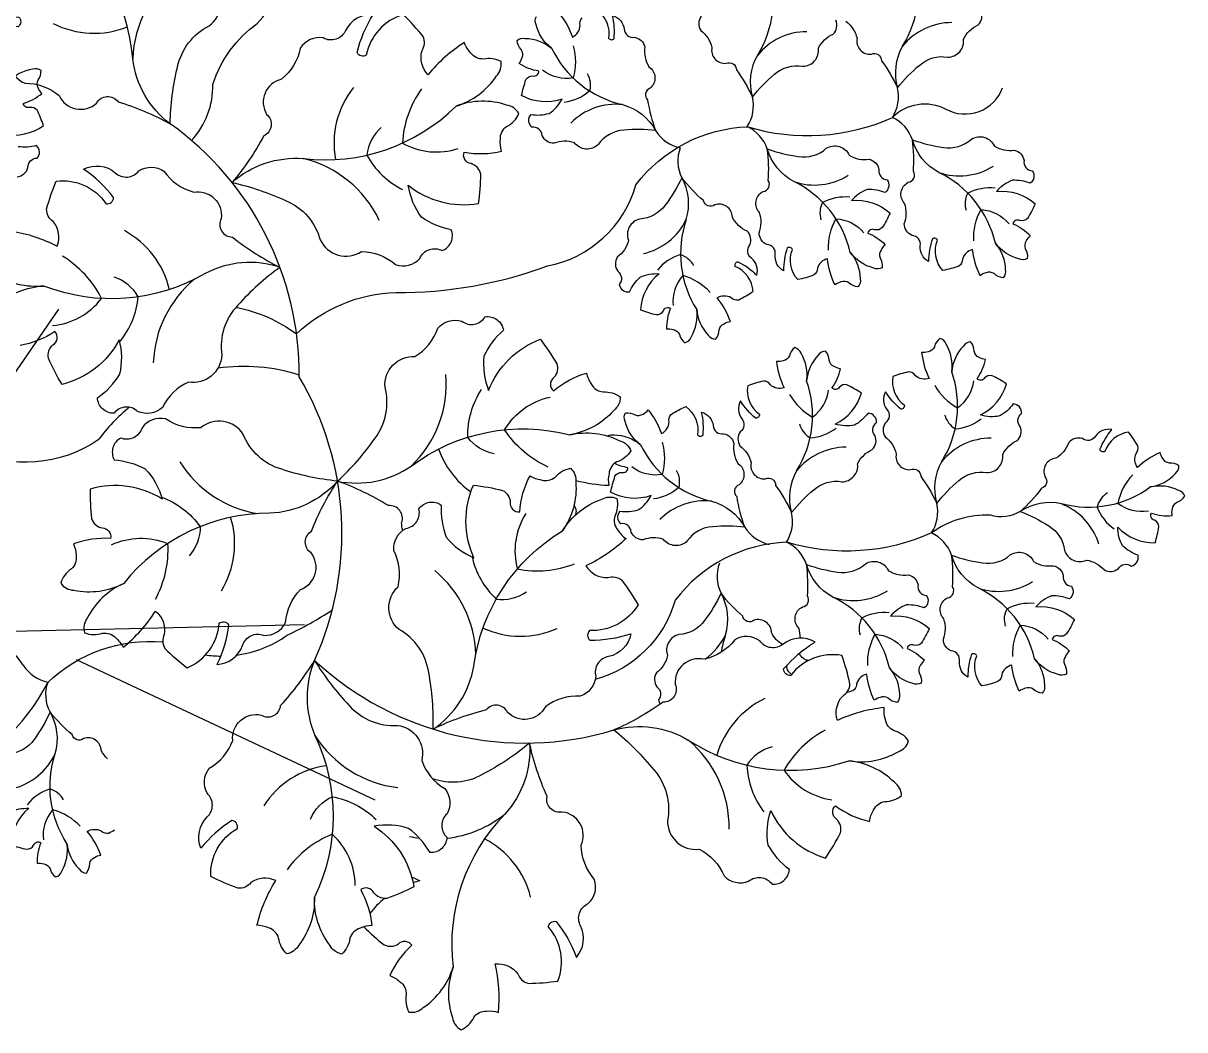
# Model space of a CAD drawing. Header units: millimetres. Extents: x 228.39 to 232.01, y 86.87 to 92.76.
# Drawn here: x 231.6167 to 232.0121, y 89.8243 to 90.167 of the extents above; entities that cross this region are included whole.
import ezdxf

# ---------------------------------------------------------------- set-up
doc = ezdxf.new("R2010")
doc.units = ezdxf.units.MM
for name, color, linetype in [('62', 62, 'Continuous'), ('63', 63, 'Continuous'), ('CauleArvore', 253, 'Continuous')]:
    doc.layers.add(name, color=color, linetype=linetype)

msp = doc.modelspace()

# ---------------------------------------------------------------- linework, layer by layer
at = {"layer": '62'}
for points in [[(231.6739808257838, 90.12712334993478, 0.1954096761169075), (231.6812772407445, 90.14620525745457, -0.1631901514612794), (231.6965037048349, 90.16700367123951, 0.2835782542006574), (231.7043825221523, 90.20716548620054, -0.2251438523393833), (231.7233528131652, 90.24558375728554, 0.1802530025354734), (231.7611311078759, 90.27728104847243, 0.2002582601934849), (231.7720309674908, 90.29752158114101, -0.4574430062941838), (231.7903643719604, 90.31144793643946)], [(231.6667301241733, 90.13280112691912, -0.2043996860364353), (231.6540025312806, 90.15494788344046, 0.2279428046577944), (231.6262351500017, 90.20253052156123, 0.2279428046577944)], [(231.8039199692386, 90.15934660546387, -0.1413864367129372), (231.8038844323038, 90.14839974409499, -0.210122964771746), (231.7935153358535, 90.15098315166996, -0.210122964771746)], [(231.7965751839712, 90.1584934021788, 0.2279428046577942), (231.8207230585928, 90.13929187983886, -0.2043996860364329), (231.8319781238976, 90.13046361632807, 0.2049975904848279), (231.8403317571093, 90.12460758301074, 0.2049975904848279)], [(231.8086800423481, 90.14985391021094, -0.1876286218963192), (231.8095183405463, 90.14396209229196, -0.1520058651265381), (231.8008969154549, 90.14007724316507)], [(231.7097509996074, 90.06124996742678, -0.1841083703680773), (231.7435823080988, 90.07534819455263, 0.09065442908466861), (231.7951455221327, 90.08435907918314, 0.2835782542006574), (231.8252846399009, 90.11204807922726, -0.2251438523393833), (231.8633267372308, 90.13176188974201, 0.1802530025354734), (231.9125400386334, 90.13491922800387, -0.3316125768266109), (231.9307375216727, 90.13780771730922, 0.4605227219911265), (231.9500292454855, 90.14499760548678, 0.4605227219911265)], [(231.7522728926091, 90.14464824861872, 0.1413864367129372), (231.7457946573564, 90.12620483520597, 0.210122964771746), (231.7647874870867, 90.12435941682389, 0.210122964771746)], [(231.6878041171876, 90.11279961656136, -0.2043996860364329), (231.7120176762265, 90.12093435711826, 0.2279428046577942), (231.7641236633892, 90.13882572418225, 0.2279428046577942)], [(231.9475880086677, 90.09208785830879, 0.2279428046577942), (231.9283584348423, 90.11621340077744, -0.2043996860364329), (231.9193685347585, 90.12733978510099, 0.2049975904848279), (231.9125400386334, 90.13491922800387, 0.2049975904848279)], [(231.738592753905, 90.13151620332405, 0.1876286218963192), (231.7336631011165, 90.12210169148639, 0.1520058651265381), (231.7458516381097, 90.1104148127197)], [(231.8982034291515, 90.08897164870807, 0.2279428046577942), (231.8789738553262, 90.11309719117673, -0.2043996860364329), (231.8699839552423, 90.12422357550027, 0.2049975904848279), (231.8631554591173, 90.13180301840316, 0.2049975904848279)], [(231.9377276256013, 90.10322074937852, -0.1876286218963192), (231.9382312670441, 90.10915055608335, -0.1520058651265381), (231.9475040927706, 90.11100412733728)], [(231.8883430460851, 90.1001045397778, -0.1876286218963192), (231.888846687528, 90.10603434648263, -0.1520058651265381), (231.8981195132544, 90.10788791773658)], [(231.9402388626825, 90.0929026464766, -0.1413864367129372), (231.9427271586014, 90.10356301326782, -0.210122964771746), (231.9522533734191, 90.09872117610195, -0.210122964771746)], [(231.8908542831664, 90.08978643687588, -0.1413864367129372), (231.8933425790853, 90.1004468036671, -0.210122964771746), (231.902868793903, 90.09560496650123, -0.210122964771746)], [(231.6267044752823, 90.06406104480588, 0.2101229647717458), (231.6434057091355, 90.07329153438944, 0.1413864367129372), (231.6301407720173, 90.08765010233873)], [(231.8450120247197, 90.08439187489164, 0.1876286218963192), (231.8404556124594, 90.08822010811, 0.1520058651265381), (231.832598037636, 90.08295897313349)], [(231.7041103511361, 90.08392061348422, 0.2043996860364367), (231.6786567645869, 90.08177926413381, -0.2279428046577933), (231.6237291740995, 90.07752547560226)], [(231.6495880309443, 90.05857763134863, 0.1487400713347152), (231.6559063260533, 90.07386248882773, 0.1876286218963192), (231.6476456079641, 90.0805479242217, 0.1876286218963192)], [(231.8505495283368, 90.0753306601352, 0.1413864367129372), (231.8412410639868, 90.08109152188914, 0.210122964771746), (231.8379480065738, 90.07092550355509, 0.210122964771746)], [(231.689142690598, 90.07029198503623, -0.1106796973527163), (231.7097509996074, 90.06124996742678, -0.1841083703680773)], [(231.7106687113699, 90.04721138569963, 0.1141174530393284), (231.682993981011, 90.04951470015992, -0.2620553651360283)], [(231.926968081839, 90.04374955376937, 0.1413864367129372), (231.9347484466632, 90.0360488421201, 0.210122964771746), (231.9402363589595, 90.04521808279323, 0.210122964771746)], [(231.7770271245371, 90.02038145358685, -0.1876286218963192), (231.7680393578966, 90.02605195273344, -0.1520058651265381), (231.7727192115503, 90.04227670355195)], [(231.795449481504, 90.01588550292313, -0.1413864367129372), (231.7805921393807, 90.02858929823539, -0.210122964771746), (231.7960955862518, 90.03971477733914, -0.210122964771746)], [(231.8775835023228, 90.04063334416865, 0.1413864367129372), (231.885363867147, 90.03293263251938, 0.210122964771746), (231.8908517794434, 90.04210187319251, 0.210122964771746)], [(231.6528483111864, 90.03624267757796, 0.0624996626209866), (231.6422671683409, 90.02512596589415, -0.2620553651360283), (231.5987054243969, 90.02158613928574, 0.1928727074293483), (231.5610813542955, 90.0301237807016)], [(231.9303336820449, 90.03367769721626, 0.1876286218963192), (231.9339160901159, 90.02892558035398, 0.1520058651265381), (231.9427529857341, 90.03229163133096)], [(231.723702972534, 90.01109000306502, 0.2043996860364329), (231.7487297736541, 90.01620172204673, -0.2279428046577942), (231.8027794393904, 90.02686795603154, -0.2279428046577942)], [(231.8809491025288, 90.03056148761554, 0.1876286218963192), (231.8845315105998, 90.02580937075327, 0.1520058651265381), (231.8933684062179, 90.02917542173024)], [(231.8342216599501, 90.02431445178527, -0.1413864367129372), (231.8341861230153, 90.0133675904164, -0.210122964771746), (231.823817026565, 90.01595099799135, -0.210122964771746)], [(231.8268768746827, 90.02346124850021, 0.2279428046577942), (231.8510247493043, 90.00425972616027, -0.2043996860364329), (231.8622798146092, 89.99543146264946, 0.2049975904848279), (231.8706334478208, 89.98957542933215, 0.2049975904848279)], [(231.8389817330596, 90.01482175653234, -0.1876286218963192), (231.8398200312578, 90.00892993861335, -0.1520058651265381), (231.8311986061664, 90.00504508948646)], [(231.723702972534, 90.01109000306502, -0.2043996860364367), (231.7006105348361, 90.00017168055535, 0.2279428046577933), (231.6509623894032, 89.97629289145924)], [(231.9943444652358, 90.01327820410377, 0.1413864367129372), (231.9892855333215, 90.00357035961643, 0.210122964771746), (231.9996666628839, 90.00103573836212, 0.210122964771746)], [(232.0004500984657, 90.00910746444136, -0.2279428046577928), (231.9701429582883, 90.0033372336676, 0.2043996860364349), (231.9560735589473, 90.00075523176689, -0.2049975904848281), (231.945954929017, 89.99945536931946, 0.1730102318134612), (231.9258807935782, 89.9934361780013, 0.1730102318134612)], [(231.9857161529526, 90.00708774480601, 0.1876286218963192), (231.9822342522621, 90.00226150094137, 0.1520058651265381), (231.9880603584043, 89.99481317827347)], [(231.663824463445, 90.00565729730238, -0.1487400713347152), (231.6769587325854, 89.99560549669818, -0.1876286218963192), (231.6731672142711, 89.98567781325092, -0.1876286218963192)], [(231.7878025931519, 90.00005183803054, 0.2101229647717458), (231.7849095469483, 89.98119014579906, 0.1413864367129372), (231.8043807135888, 89.9829223986551)], [(231.6467806943065, 89.98943278262763, -0.2101229647717458), (231.6658588838397, 89.98982754116722, -0.1413864367129372), (231.661588361555, 89.97075164879703)], [(231.756245664315, 89.92663363642382, 0.2043996860364367), (231.7700977901112, 89.94809497506294, -0.2279428046577933), (231.8002806863623, 89.99418323482092)], [(231.9258807935782, 89.9934361780013, -0.1802530025354734), (231.8766674921756, 89.99027883973943, 0.2251438523393833), (231.8386253948456, 89.97056502922469, -0.2626849896690132), (231.8114378463457, 89.94356491483158, -0.09065442908466861)], [(231.9609287636124, 89.95060480830621, 0.2279428046577942), (231.9416991897871, 89.97473035077488, -0.2043996860364329), (231.9327092897032, 89.98585673509841, 0.2049975904848279), (231.9258807935782, 89.9934361780013, 0.2049975904848279)], [(231.9115441840963, 89.94748859870549, 0.2279428046577942), (231.8923146102709, 89.97161414117416, -0.2043996860364329), (231.8833247101871, 89.98274052549769, 0.2049975904848279), (231.876496214062, 89.99031996840058, 0.2049975904848279)], [(231.7694832456456, 89.98528273345983, 0.1487400713347152), (231.7777259743318, 89.97094379538736, 0.1876286218963192), (231.788065112358, 89.97340077211317, 0.1876286218963192)], [(231.951068380546, 89.96173769937594, -0.1876286218963192), (231.9515720219889, 89.96766750608077, -0.1520058651265381), (231.9608448477153, 89.96952107733472)], [(231.6894231257304, 89.9518865394525, 0.1197327725187678), (231.7065587367395, 89.95860646374368, 0.03023788206227329), (231.7219153922369, 89.9671782948329, -0.1841083703680773)], [(231.9016838010299, 89.95862148977523, -0.1876286218963192), (231.9021874424728, 89.96455129648007, -0.1520058651265381), (231.9114602681992, 89.966404867734)], [(231.9535796176273, 89.95141959647404, -0.1413864367129372), (231.9560679135462, 89.96207996326524, -0.210122964771746), (231.9655941283639, 89.95723812609937, -0.210122964771746)], [(231.5886208573695, 89.90932707897797, 0.1802530025354734), (231.6250911945812, 89.9425209387039, -0.2173875366482725), (231.6642330996251, 89.95632935104818, 0.2835782542006574)], [(231.9041950381111, 89.94830338687332, -0.1413864367129372), (231.90668333403, 89.95896375366453, -0.210122964771746), (231.9162095488477, 89.95412191649865, -0.210122964771746)], [(231.6787519499206, 89.95190683796136, 0.03334307076131927), (231.6839317280225, 89.95153042260415, 0.03023788206227329)], [(231.7158924961875, 89.95005245379662, 0.2043996860364353), (231.7159943053848, 89.92450915565124, -0.2279428046577944), (231.7158480389494, 89.86941729128132, -0.2279428046577944)], [(231.6316235540198, 89.88770564296229, -0.2279428046577942), (231.6276387836222, 89.9182987780385, 0.2043996860364329), (231.6258854749388, 89.93249527902617, -0.2049975904848279), (231.6251806469542, 89.94267268201321, -0.2049975904848279)], [(231.8177803535561, 89.92637290386868, -0.2043996860364353), (231.8430897445953, 89.9229225168644, 0.2279428046577944), (231.8977250906399, 89.91584340136815, 0.2279428046577944)], [(231.7890713470559, 89.92190450998122, -0.2043996860364329), (231.7807220365315, 89.8977640986545, 0.2279428046577942), (231.7630604446359, 89.84557978026922, 0.2279428046577942)], [(231.8716011148255, 89.92061774131386, 0.1876286218963192), (231.863006807027, 89.91436695070615, 0.152005865126538), (231.8687462975157, 89.89848608743387)], [(231.6304704943953, 89.90253260729385, 0.1876286218963192), (231.6258565278314, 89.90629127392006, 0.1520058651265381), (231.618079674784, 89.90091153600598)], [(231.7145405240187, 89.89594174865515, -0.1876286218963192), (231.721864300881, 89.90364219034552, -0.152005865126538), (231.7368554273799, 89.89586982290456)], [(231.6361448297432, 89.8935564456681, 0.1413864367129372), (231.6267500378018, 89.89917542431914, 0.210122964771746), (231.6236115895545, 89.88896061651415, 0.210122964771746)]]:
    msp.add_lwpolyline(points, format="xyb", dxfattribs=at)
for centre, radius, start, end in [((231.8858168760743, 90.17808043445456), 0.03559504258891227, 327.917719804394, 19.28079057527238), ((231.8364322965581, 90.17496422485384), 0.03559504258891227, 327.917719804394, 19.28079057527238), ((231.6926426196968, 90.15347390358822), 0.03866819170092113, 126.6829230409548, 177.8154321056262), ((231.6408216629196, 90.19416566942033), 0.03055347511947142, 242.949985042445, 291.8166944333465), ((231.9328397951935, 90.14559084906962), 0.02165418735251583, 90.01600102915677, 141.1485100938255), ((231.8834552156773, 90.1424746394689), 0.02165418735251583, 90.01600102915677, 141.1485100938255), ((231.9317788884304, 90.15009291660294), 0.01822652723244424, 150.1145442863874, 196.3230004717689), ((231.8823943089143, 90.14697670700224), 0.01822652723244424, 150.1145442863874, 196.3230004717689), ((231.7530593690545, 90.1261640299308), 0.03055347511947142, 141.6344804195968, 190.5011898104985), ((231.8522864978331, 90.13886952739993), 0.01296417636406003, 326.9698917134426, 13.30986666352196), ((231.9016710773492, 90.14198573700065), 0.01296417636406003, 326.9698917134426, 13.30986666352196), ((231.8184446530362, 90.11775789047282), 0.02165418735251583, 83.96028596669156, 135.092795031362), ((231.6057030146391, 90.04739899235355), 0.1049658643867444, 359.5821735404677, 54.45095799120666), ((231.8525080803054, 90.12015707492495), 0.01296417636406003, 159.9223847756048, 206.2623597256839), ((231.7029907185565, 90.08333458205718), 0.03866819170092113, 25.36741841810714, 76.49992748277828), ((231.9354055638239, 90.13668879584114), 0.02165418735251583, 251.0077929045287, 302.140301969199), ((231.8249834930577, 90.10550771500549), 0.01822652723244424, 343.0670373485498, 29.2754935339308), ((231.8860209843078, 90.13357258624042), 0.02165418735251583, 251.0077929045287, 302.140301969199), ((231.8229404724785, 90.10965743814656), 0.02165418735251583, 282.9684940913174, 334.101003155987), ((231.8760492677294, 90.08853437141899), 0.03559504258891227, 160.8702128665557, 212.2332836374346), ((231.6367061702772, 90.06947607205822), 0.03055347511947142, 12.87783339992797, 61.74454279083043), ((231.6996594157701, 90.05003075771889), 0.03866819170092113, 129.6239489019829, 178.011604792319), ((231.6202541006008, 89.99330901371619), 0.1049658643867444, 335.6631018363221, 30.53188628706008), ((231.722056526785, 90.04419756014593), 0.03866819170092113, 313.614132344748, 4.746641409419472), ((231.8991576310191, 90.03659738445198), 0.03559504258891227, 327.917719804394, 19.28079057527238), ((231.8497730515029, 90.03348117485126), 0.03559504258891227, 327.917719804394, 19.28079057527238), ((231.9461805501383, 90.00410779906704), 0.02165418735251583, 90.01600102915677, 141.1485100938255), ((231.7868558478532, 90.03226946906008), 0.03055347511947142, 199.6128700170281, 234.4005470104001), ((231.8967959706221, 90.00099158946632), 0.02165418735251583, 90.01600102915677, 141.1485100938255), ((231.7028494665101, 90.03817255161458), 0.03866819170092113, 212.1024550352077, 260.4901109255426), ((231.9451196433752, 90.00860986660038), 0.01822652723244424, 150.1145442863874, 196.3230004717689), ((231.895735063859, 90.00549365699966), 0.01822652723244424, 150.1145442863874, 196.3230004717689), ((231.8487463437478, 89.98272573679421), 0.02165418735251583, 83.96028596669156, 135.092795031362), ((231.915011832294, 90.00050268699808), 0.01296417636406003, 326.9698917134426, 13.30986666352196), ((231.9621465373118, 89.98321358883214), 0.02165418735251583, 17.19637734170586, 68.32888640637657), ((231.8656272527778, 89.99738647739736), 0.01296417636406003, 326.9698917134426, 13.30986666352196), ((231.6581492876479, 89.9897667112899), 0.03055347511947142, 328.3695170366965, 17.23622642759876), ((231.7321314546597, 89.95085837671401), 0.03866819170092113, 1.975074499317318, 50.36273038965277), ((231.8658488352502, 89.97867402492237), 0.01296417636406003, 159.9223847756048, 206.2623597256839), ((231.9487463187687, 89.99520574583856), 0.02165418735251583, 251.0077929045287, 302.140301969199), ((231.8383242480025, 89.96402466500291), 0.01822652723244424, 343.0670373485498, 29.2754935339308), ((231.8993617392526, 89.99208953623786), 0.02165418735251583, 251.0077929045287, 302.140301969199), ((231.7859808001271, 89.98882519591956), 0.03055347511947142, 245.2289589972623, 294.095668388164), ((231.6008999200859, 89.93938323373702), 0.01822652723244424, 29.65507171034712, 75.86352789572805), ((231.8362812274233, 89.96817438814398), 0.02165418735251583, 305.4219098812204, 334.101003155987), ((231.8893900226741, 89.94705132141641), 0.03559504258891227, 160.8702128665557, 170.6487373789969), ((231.6276525114298, 89.95539902299609), 0.01296417636406003, 212.6682055185941, 259.0081804686739), ((231.7874382269577, 90.02685766908185), 0.1049658643867444, 227.0304562442677, 286.8020835885392), ((231.8821923157485, 89.90940367974258), 0.03055347511947142, 115.3011106397776, 164.1678200306802), ((231.7486795468613, 89.94517081190247), 0.03866819170092113, 212.2986277218999, 263.4311367865714), ((231.9063568113024, 89.89525265273494), 0.03525592437372765, 118.2178321216569, 150.4078539412012), ((231.8183205242529, 89.89322883448834), 0.03866819170092113, 359.0340486382894, 50.16655770295989), ((231.6080181747264, 89.92746041197876), 0.02165418735251583, 283.8377702129154, 334.9702792775901), ((231.7242689469467, 89.8839715146871), 0.03055347511947142, 98.29736539418016, 147.1640747850824), ((231.8952635628276, 89.92605050157579), 0.02370610377805731, 214.3839131457492, 261.8500201023937), ((231.7564655577086, 89.9278780868416), 0.03866819170092113, 276.5737147846837, 308.8510530801119), ((231.7351291285872, 89.85816006634563), 0.03525592437372765, 112.0573314836596, 144.2473533032041), ((231.7060518500002, 89.87319600745097), 0.02370610377805731, 0.6151653224673972, 48.08127227911143), ((231.7564655577086, 89.9278780868416), 0.03866819170092113, 257.7185440154414, 262.7330235547149), ((231.7597936099353, 89.86207417026952), 0.03055347511947142, 13.98560601692947, 62.85231540783141)]:
    msp.add_arc(centre, radius, start, end, dxfattribs=at)
at = {"layer": '63'}
for points in [[(231.6083967305556, 90.21449014786734, 0.1744881383592826), (231.6087278534284, 90.20845121134988, -0.2548810045278165), (231.6074860895891, 90.20376914710535, -0.1018354407082663), (231.6045172691001, 90.20099921331739, 0.08115707204633889), (231.6176868910934, 90.19102003166901, -0.268390101702822), (231.6100221875588, 90.18739229187054, 0.2633611240476109), (231.6052492221212, 90.18681211951242, 0.034334189139633), (231.5992728343866, 90.17871932535331, 0.2816703646800977), (231.6152804355438, 90.16911801598825, -0.4476480907887908), (231.6150005178174, 90.16584825953521, -0.0804733628518486), (231.6012129529138, 90.16870411237078, 0.2990547326261485), (231.6083603472002, 90.16055969210174, -0.4445358973400563), (231.6123848259066, 90.15360427149815, 0.3028472262875256), (231.617319169838, 90.14660290589399, -0.1775881189196615), (231.6289620269923, 90.14236511021939, 0.5077713489282397), (231.6416994590105, 90.13981275175124, -0.5541101838924329), (231.6490421740875, 90.14026219677083, -0.0536056027989116), (231.6667301241733, 90.13280112691912, -0.05303807838268965), (231.6692285423236, 90.15204217799057, -0.229967678014949), (231.6800295428017, 90.16609675393629, 0.4530091558014059), (231.6811589485729, 90.18061390531784, -0.1775881189196614), (231.6831968751681, 90.19283527553914, 0.3028472262875249), (231.679528612535, 90.20057547706176, -0.2706667237805238), (231.6754635178864, 90.20422011070883, 0.420062868277418)], [(231.8119321929963, 90.17152957147199, -0.2816703646801006), (231.8159713078213, 90.16188837294358, 0.447648090788793), (231.8178059636165, 90.16178158406771, 0.08047336285184804), (231.8173276152858, 90.16965198900861, -0.299054732626132), (231.8212690281997, 90.1650381856897, 0.4445358973400594), (231.8248016167014, 90.16225047687969, -0.3028472262875131), (231.8282867831347, 90.15895480312822, 0.1775881189196616), (231.8297028668678, 90.15216237927487, -0.5077713489282268), (231.8300971293376, 90.14489831286636, 0.5541101838924969), (231.8292598249855, 90.14086468439919, 0.05360560279891149), (231.8319781238976, 90.13046361632807, 0.05303807838268959), (231.8211138075313, 90.13062023582548, 0.2299676780149515), (231.812458951466, 90.1257597520703, -0.453009155801419), (231.804322480602, 90.1262967161788, 0.1775881189196565), (231.7973856463354, 90.12614623262402, -0.3028472262875298), (231.7933895648017, 90.12879937847755, 0.4445358973400413), (231.7898777079857, 90.13161315949893, -0.4200628682774436), (231.7895785958625, 90.13592285014677, 0.1027662192553072), (231.7957415034102, 90.13630049987275, 0.1249756271620583), (231.800137692284, 90.14119996347047, -0.2129696122085104), (231.7863633578642, 90.14238366613283, -0.03433418913963267), (231.7878406537964, 90.14782032118919, -0.263361124047625), (231.7902141733562, 90.14909159876551, 0.4961733732722903), (231.7922082116608, 90.15071083755973, -0.105188829234163), (231.7855502912494, 90.15328747572059, 0.1018354407082667), (231.786537827911, 90.15533562494672, 0.2548810045278109), (231.7862359504213, 90.15803137850537, -0.1744881383592944), (231.7848377920346, 90.1611162023748, -0.2361518438993939), (231.7875975848819, 90.16187041389165, -0.172045804718615), (231.7965751839712, 90.1584934021788, -0.1720458047186181), (231.7912625444993, 90.1664794747654, -0.2361518438993874), (231.7913756552408, 90.16933823280561, -0.174488138359288)], [(231.7991636538553, 90.17040766898276, -0.08115707204633878), (231.8036395431855, 90.1623091240157, 0.2683901017028241), (231.8062641817064, 90.16626660765154, -0.2633611240475965), (231.806968085298, 90.16886550386158, -0.03433418913963283)], [(231.84744801456, 90.16937227319211, 0.3028472262875131), (231.8473231277976, 90.16457724932977, -0.1775881189196616), (231.8511357889699, 90.15878018716627, 0.5077713489282268), (231.8560037479132, 90.1533741646535, -0.5541101838924969), (231.8594523029988, 90.15112056641709, -0.05360560279891149), (231.8649024465991, 90.1418541053487, -0.05303807838268959), (231.8724591203318, 90.14966144688543, -0.2299676780149515), (231.8820107968797, 90.15236261533101, 0.453009155801419), (231.8873728042308, 90.1585058527301, -0.1775881189196565), (231.8923751737327, 90.16331403474717, 0.3028472262875298), (231.8933158431055, 90.16801754319033, -0.4445358973400413)], [(231.8967077073137, 90.16769345893049, -0.1775881189196616), (231.9005203684861, 90.16189639676698, 0.5077713489282268), (231.9053883274294, 90.15649037425422, -0.5541101838924969), (231.9088368825149, 90.15423677601781, -0.05360560279891149), (231.9142870261152, 90.14497031494942, -0.05303807838268959), (231.921843699848, 90.15277765648615, -0.2299676780149515), (231.9313953763958, 90.15547882493173, 0.453009155801419), (231.9367573837469, 90.16162206233082, -0.1775881189196565), (231.9417597532488, 90.1664302443479, 0.3028472262875298), (231.9427004226217, 90.17113375279105, -0.4445358973400413)], [(231.6100983537685, 90.1293021992617, 0.2129696122085104), (231.6236174924236, 90.13219466027705, 0.03433418913963267), (231.621473646297, 90.13740460703859, 0.263361124047625), (231.6189601007962, 90.13836992086962, -0.4961733732722903), (231.6167796739206, 90.13972780955181, 0.105188829234163), (231.6230642343632, 90.1431147356598, -0.1018354407082667), (231.6218289539549, 90.14502372131282, -0.2548810045278109), (231.6217922468053, 90.14773607635098, 0.1744881383592944), (231.6227947333762, 90.15097119703725, 0.2361518438993939), (231.6199624218261, 90.15137530451736, 0.172045804718615), (231.6114761226653, 90.14690493316031, 0.1720458047186181)], [(231.6147064839556, 90.1147092658527, 0.3028472262875298), (231.6183404484222, 90.11784010484556, -0.4445358973400413), (231.6214739341088, 90.12106992982288, 0.4200628682774436), (231.6212331851657, 90.12538327440554, -0.1027662192553072), (231.6150712991763, 90.1249893076411, -0.1249756271620583)], [(231.612626373771, 90.09625350488079, -0.08115707204633917), (231.6283274030408, 90.09110562282258, 0.2683901017028146), (231.6269473680095, 90.09947244298505, -0.263361124047613), (231.6247076080982, 90.10372700225403, -0.034334189139631), (231.6279597246939, 90.11324720526152, -0.2816703646801013), (231.6449654485524, 90.10555085597225, 0.4476480907887236), (231.6474945076517, 90.10764215252419, 0.08047336285184782), (231.6372985342663, 90.11735271214319, -0.2990547326261498), (231.6480631676183, 90.1161119481041, 0.4445358973400735), (231.6560726406675, 90.11676206048347, -0.302847226287535), (231.664637785819, 90.11669023506391, 0.1775881189196651), (231.6747492206103, 90.10952965398727, -0.5077713489282355), (231.6840979247215, 90.1005097626569, 0.5541101838924959), (231.6879078725069, 90.0942167694582, 0.05360560279891149), (231.7041103511361, 90.08392061348422, 0.05303807838268965), (231.6897124916934, 90.07091439254745, 0.2299676780149539), (231.6843047820045, 90.05403394846962, -0.4530091558014004), (231.6730116621494, 90.04484217575866, 0.1775881189196833), (231.6641232608703, 90.03621017960518, -0.3028472262875391), (231.6556713007442, 90.0348204888537, 0.4445358973400543), (231.6476572349234, 90.03422968122774, -0.4200628682774251), (231.6420254880663, 90.03950179946659, 0.1027662192553072), (231.6496255805706, 90.04748976710243, 0.1249756271620594), (231.6494167754399, 90.05924263628789, -0.2129696122085123), (231.629964511468, 90.04404095673401, -0.03433418913963757), (231.6252854054698, 90.05294693757351, -0.2633611240476315), (231.626843411764, 90.05749560940389, 0.4961733732723008), (231.6274820437557, 90.06203786460588, -0.1051888292341653), (231.615642195366, 90.05731132138409, 0.1018354407082685)], [(231.6078825951901, 90.07102485668591, -0.1720458047186142), (231.6237291740995, 90.07752547560226, -0.1720458047186181), (231.607070682316, 90.08150878590006, -0.2361518438993757)], [(231.7459186275796, 89.99431406868425, -0.08379440785387525), (231.7455228385358, 89.99696235184707, 0.5541101838924969), (231.7410011528164, 90.00276509462805, 0.05360560279891149), (231.723702972534, 90.01109000306502, 0.05303807838268959), (231.7364761299212, 90.02569502240588, 0.2299676780149515), (231.739866816197, 90.04309318216269, -0.453009155801419), (231.7500040104591, 90.05354595854621, 0.1775881189196565), (231.757818730321, 90.06316080063405, -0.3028472262875298), (231.7660493842653, 90.06553213064174, 0.4445358973400413), (231.7739388572107, 90.06705873513381, -0.4200628682774436), (231.7801500437657, 90.06248347940686, 0.1027662192553072), (231.7735392118089, 90.05365931180503, 0.1249756271620583), (231.7751249295027, 90.04201203602618, -0.2129696122085104), (231.7926601324849, 90.05939013405963, -0.03433418913963267), (231.7983514245378, 90.05109436872871, -0.263361124047625), (231.7973376291916, 90.04639436681069, 0.4961733732722903), (231.7972361111259, 90.04180855966001, -0.105188829234163), (231.808439934392, 90.04789103982367, 0.1018354407082667), (231.8100857483672, 90.04417920407228, 0.2548810045278109), (231.8141036007832, 90.04147354981026, -0.1744881383592944), (231.8199183556144, 90.03981011274452, -0.2361518438993939), (231.8177542830802, 90.03518217072062, -0.172045804718615), (231.8027794393904, 90.02686795603154, -0.1720458047186181), (231.8197901277456, 90.02486580940567, -0.2361518438993874), (231.8235500665529, 90.02140691977526, -0.174488138359288), (231.8188031511032, 90.01765922844166, 0.2548810045278096), (231.8161143547185, 90.01363007505364, 0.1018354407082642), (231.8160020072477, 90.00957128134962, -0.05521114289692754), (231.8048441835874, 90.0112305514787, 0.2683901017028241)], [(231.8156722586242, 90.02647045493339, -0.1823380578218932), (231.8178992755934, 90.02683826021304, -0.172045804718615), (231.8268768746827, 90.02346124850021, -0.1720458047186181), (231.8215642352108, 90.03144732108679, -0.2361518438993874), (231.8216773459523, 90.034306079127, -0.174488138359288), (231.8249978456047, 90.03363879565065, 0.2548810045278096), (231.8276923106856, 90.0339519652466, 0.1018354407082642), (231.8294653445668, 90.03537551530417, -0.08115707204633878), (231.833941233897, 90.02727697033711, 0.2683901017028241), (231.8365658724179, 90.03123445397294, -0.2633611240475965), (231.8372697760095, 90.03383335018299, -0.03433418913963283), (231.8422338837078, 90.03649741779338, -0.2816703646801006), (231.8462729985328, 90.02685621926499, 0.447648090788793), (231.8481076543281, 90.02674943038912, 0.08047336285184804)], [(231.8481076543281, 90.02674943038912, 0.08047336285184804), (231.8476293059973, 90.03461983533002, -0.299054732626132), (231.8515707189111, 90.03000603201109, 0.4445358973400594), (231.8551033074129, 90.0272183232011, -0.3028472262875131), (231.8585884738462, 90.02392264944962, 0.1775881189196616), (231.8600045575793, 90.01713022559626, -0.5077713489282268), (231.8603988200491, 90.00986615918777, 0.5541101838924969), (231.859561515697, 90.00583253072058, 0.05360560279891149), (231.8622798146092, 89.99543146264946, 0.05303807838268959), (231.8514154982428, 89.99558808214687, 0.2299676780149515), (231.8427606421775, 89.99072759839169, -0.453009155801419), (231.8346241713135, 89.9912645625002, 0.1775881189196565), (231.8276873370469, 89.99111407894543, -0.3028472262875298), (231.8236912555132, 89.99376722479896, 0.4445358973400413), (231.8201793986972, 89.99658100582033, -0.4200628682774436), (231.819880286574, 90.00089069646818, 0.1027662192553072), (231.8260431941217, 90.00126834619415, 0.1249756271620583), (231.8304393829955, 90.00616780979186, -0.2129696122085104), (231.8166650485757, 90.00735151245424, -0.03433418913963267), (231.8181423445079, 90.01278816751059, -0.263361124047625), (231.8205158640677, 90.0140594450869, 0.4961733732722903), (231.8225099023723, 90.01567868388113, -0.07000139340616839), (231.8179424752552, 90.01708865467909, 0.1018354407082667)], [(231.8041763367596, 90.00286392370218, -0.1165430605391474), (231.8048806212279, 90.00073249416728, -0.004008262913707361), (231.8047037439307, 89.99957003734269, -0.2816703646801006)], [(231.8812233682669, 89.95761095697837, 0.08789902130899625), (231.8806784486757, 89.96108387737323, -0.5077713489282268), (231.8819224079095, 89.96825148988417, 0.5541101838924969), (231.8836425179888, 89.97199481173838, 0.05360560279891149), (231.8833247101871, 89.98274052549769, 0.05303807838268959), (231.8938774924123, 89.98015272970156, 0.2299676780149515), (231.9034015802496, 89.9829496184575, -0.453009155801419), (231.9112106719845, 89.98060258312506, 0.1775881189196565), (231.918004737011, 89.97919439444517, -0.3028472262875298), (231.9213044589673, 89.97571306056939, 0.4445358973400413), (231.9240962714387, 89.9721837143046, -0.4200628682774436), (231.9234217857101, 89.96791663444313, 0.1027662192553072), (231.9173310380791, 89.96892996659624, 0.1249756271620583), (231.9119485239019, 89.9651405390283, -0.2129696122085104), (231.9251070688249, 89.96089953251897, -0.03433418913963267), (231.9224487722571, 89.9559323320166, -0.263361124047625), (231.9198506958729, 89.95522540848546, 0.4961733732722903), (231.9175444522196, 89.9540943190794, -0.105188829234163), (231.9234554345565, 89.95009091350035, 0.1018354407082667), (231.9220339460651, 89.94831622637881, 0.2548810045278109), (231.9217239081649, 89.94562139915462, -0.1744881383592944), (231.9223950502468, 89.9423016772558, -0.2361518438993939), (231.9195364255936, 89.94218524416658, -0.172045804718615), (231.9115441840963, 89.94748859870549, -0.1720458047186181), (231.9149316272172, 89.93851493041325, -0.2361518438993874), (231.9141806236174, 89.93575426289155, -0.174488138359288), (231.9110941769036, 89.93714883517814, 0.2548810045278096), (231.908398074326, 89.93744757948227, 0.1018354407082642), (231.9063510741898, 89.9364576631461, -0.08115707204633878), (231.9038043010533, 89.9453533903491, 0.2683901017028241), (231.9003594006281, 89.94208489449409, -0.2633611240475965), (231.8990908823945, 89.9397098990693, -0.01359188383691224), (231.896963432838, 89.93903323812759, -0.2816703646801006)], [(231.8751442559218, 89.95541944359992, -0.140065914486193), (231.8714331022833, 89.95952789045818, 0.5077713489282268), (231.8654772799638, 89.96370524418762, -0.5541101838924969), (231.8616113406165, 89.96512853268686, -0.05360560279891149), (231.8542228560301, 89.97293760827317, -0.05303807838268959), (231.8486084139711, 89.96363513870105, -0.2299676780149515), (231.8399052161108, 89.958861755954, 0.453009155801419), (231.8360566024676, 89.95167296874048, -0.1775881189196565), (231.8322592327181, 89.94586587842538, 0.3028472262875298), (231.8323967563522, 89.94107120035548, -0.4445358973400413), (231.832926757906, 89.93660246448442, 0.132420092724567), (231.8335572901837, 89.93515968518392, -0.1027662192553072)], [(231.8839814244455, 89.95000219695787, 0.06645151050785239), (231.8831938154254, 89.95015387752912, -0.1966975875028096), (231.8808747983295, 89.95246561585193, 0.1775881189196616)], [(231.8782275698483, 89.94526864429683, 0.01988486331478412), (231.8778980976098, 89.94555935936357, -0.2768544380593153), (231.8766638173267, 89.9484221004537, 0.3028472262875131)], [(231.6454157847544, 89.91654291712142, -0.08789902130899625), (231.6432971813096, 89.91934820371524, 0.5077713489282268), (231.6372786691834, 89.92343472001511, -0.5541101838924969), (231.6333915818402, 89.9247991939707, -0.05360560279891149), (231.6258854749388, 89.93249527902617, -0.05303807838268959), (231.6204128081838, 89.92310870252763, -0.2299676780149515), (231.6117830296594, 89.91820383163576, 0.453009155801419)], [(231.7981057839265, 89.86118841575315, -0.08047336285184804), (231.805003533571, 89.84891348637538, 0.299054732626132), (231.8064544172429, 89.8596518178647, -0.4445358973400594), (231.8090587184679, 89.86725391755893, 0.3028472262875131), (231.811100323984, 89.87557249419636, -0.1775881189196616), (231.8066530368993, 89.88713695148927, 0.5077713489282268), (231.8002158027357, 89.8984205114104, -0.5541101838924969), (231.7950560868221, 89.90366405956189, -0.05360560279891149), (231.7890713470559, 89.92190450998122, -0.05303807838268959), (231.7729175104699, 89.91115677984223, -0.2180849490682808), (231.7560814956186, 89.90974604790219, 0.453009155801419)], [(231.6121841467497, 89.89844479474591, -0.1249756271620583), (231.6186495152456, 89.89968181955264, 0.2129696122085104), (231.6125547970499, 89.88727263542089, 0.03433418913963267), (231.61797392091, 89.88573227245664, 0.263361124047625), (231.6202877417924, 89.88710921642831, -0.4961733732722903), (231.6227037649057, 89.88798154397514, 0.105188829234163), (231.6214747689881, 89.8809490097625, -0.1018354407082667), (231.6237387403088, 89.88073787528032, -0.2548810045278109), (231.6258919759726, 89.87908808940206, 0.1744881383592944), (231.6278127021259, 89.8762985022958, 0.2361518438993939), (231.6298829804992, 89.87827315138604, 0.172045804718615), (231.6316235540198, 89.88770564296229, 0.1720458047186181), (231.6357222365039, 89.87903371725852, 0.2361518438993874), (231.6382292580967, 89.87765526366638, 0.174488138359288), (231.6393713331611, 89.8808437820883, -0.2548810045278096), (231.6410301262553, 89.88299008652578, -0.1018354407082642), (231.6431644784639, 89.88377410474003, 0.08115707204633878), (231.6385376315467, 89.89178736272191, -0.2683901017028241), (231.6432818987089, 89.89199311302563, 0.2633611240475965), (231.6458712318833, 89.8912548072024, 0.01359188383691224), (231.6478362373227, 89.89231436619973, 0.2816703646801006)], [(231.7489775268388, 89.87629250079031, -0.03141369572532032), (231.7516734253456, 89.87498132559763, 0.01899843887319681), (231.7494595945917, 89.87435259863204, 0.03433418913963267)], [(231.739648557232, 89.8689887779968, 0.05910347658363043), (231.7346965464164, 89.86384906433145, 0.03433418913963267)], [(231.7326773763465, 89.85933325544616, 0.03174146131471042), (231.7396238575074, 89.85314633638657, 0.263361124047625), (231.7444162141962, 89.85353507331645, -0.4961733732722903), (231.7489757365062, 89.8530343843453, 0.105188829234163), (231.7414766346824, 89.84272488908341, -0.1018354407082667), (231.7449406068135, 89.84060655828749, -0.2548810045278109), (231.7470960433864, 89.83626860990115, 0.1744881383592944), (231.7479826366305, 89.83028593917328, 0.2361518438993939), (231.7528543898717, 89.83182447018255, 0.172045804718615), (231.7630604446359, 89.84557978026922, 0.1720458047186181), (231.7628147157332, 89.82845343428603, 0.2361518438993874), (231.7657507036136, 89.82427240182072, 0.174488138359288), (231.7700884913784, 89.82848689988403, -0.2548810045278096), (231.7744354326072, 89.83062414226062, -0.1018354407082642), (231.778473912083, 89.83020329572135, 0.08115707204633878), (231.7773549973662, 89.84668877538297, -0.2683901017028241), (231.7851235004636, 89.84328899069203, 0.2633611240475965), (231.788694711345, 89.84006963487536, 0.03433418913963283), (231.7987227851364, 89.84087478311642, 0.2816703646801006), (231.7954556276768, 89.85925287111453, -0.447648090788793), (231.7981057839265, 89.86118841575315, -0.08047336285184804)]]:
    msp.add_lwpolyline(points, format="xyb", dxfattribs=at)
for points in [[(231.7303588099178, 90.15703945465461, -0.08047336285184804), (231.735864428302, 90.16999866017022, 0.299054732626132), (231.7264759216062, 90.16458822870624, -0.4445358973400594), (231.7188660542667, 90.16200671292928, 0.3028472262875131), (231.7110326090053, 90.15854203319041, -0.1775881189196616), (231.7045927268623, 90.14795699880793, 0.5077713489282268), (231.6995907515467, 90.13596796418825, -0.5541101838924969), (231.6985907349489, 90.12867979347598, -0.05360560279891149), (231.6878041171876, 90.11279961656136, -0.05303807838268959), (231.7061809346113, 90.10657444821327, -0.2299676780149515), (231.7178430315806, 90.09322573252135, 0.453009155801419), (231.7318563903439, 90.08926984857429, -0.1775881189196565), (231.7434403320315, 90.0848735626564, 0.3028472262875298), (231.7517498317139, 90.08695180359155, -0.4445358973400413), (231.7593403819287, 90.08958957766588, 0.4200628682774436), (231.7624177231245, 90.09666359876795, -0.1027662192553072), (231.7522718781717, 90.10097994713435, -0.1249756271620583), (231.7477998624985, 90.11185076170786, 0.2129696122085104), (231.7716873016856, 90.10561602963897, 0.03433418913963267), (231.7724482540879, 90.11564755390489, 0.263361124047625), (231.7692131932292, 90.11920454424417, -0.4961733732722903), (231.7668245722055, 90.12312046338859, 0.105188829234163), (231.7795679170478, 90.12348016180339, -0.1018354407082667), (231.7791292793103, 90.12751674764061, -0.2548810045278109), (231.7812473464382, 90.13187306428017, 0.1744881383592944), (231.7854426894202, 90.13622938082997, 0.2361518438993939), (231.7812487603159, 90.1391469167728, 0.172045804718615), (231.7641236633892, 90.13882572418225, 0.1720458047186181), (231.7778338676512, 90.1490922916964, 0.2361518438993874), (231.7793509166761, 90.15397077707263, 0.174488138359288), (231.7733643973176, 90.15483099947956, -0.2548810045278096), (231.7690169932617, 90.15696730025356, -0.1018354407082642), (231.7668834192748, 90.16042190447521, 0.08115707204633878), (231.7545141857088, 90.1494663090643, -0.2683901017028241), (231.7524608663359, 90.15769382727281, 0.2633611240475965), (231.7528284822994, 90.1624878503784, 0.03433418913963283), (231.746065635114, 90.1699359659523, 0.2816703646801006), (231.733510084455, 90.15612341426973, -0.447648090788793)], [(231.9261603965005, 90.09364207235288, 0.08047336285184804), (231.9248624770843, 90.08586470157296, -0.299054732626132), (231.9220555005678, 90.09124455284032, 0.4445358973400594), (231.9192376399968, 90.09475313713241, -0.3028472262875131), (231.9165798517233, 90.09874613250396, 0.1775881189196616), (231.9167222732471, 90.10568313697652, -0.5077713489282268), (231.9179662324808, 90.11285074948746, 0.5541101838924969), (231.9196863425602, 90.11659407134167, 0.05360560279891149), (231.9193685347585, 90.12733978510099, 0.05303807838268959), (231.9299213169837, 90.12475198930485, 0.2299676780149515), (231.939445404821, 90.1275488780608, -0.453009155801419), (231.9472544965558, 90.12520184272834, 0.1775881189196565), (231.9540485615823, 90.12379365404846, -0.3028472262875298), (231.9573482835387, 90.12031232017267, 0.4445358973400413), (231.9601400960101, 90.1167829739079, -0.4200628682774436), (231.9594656102815, 90.11251589404642, 0.1027662192553072), (231.9533748626504, 90.11352922619953, 0.1249756271620583), (231.9479923484733, 90.10973979863158, -0.2129696122085104), (231.9611508933963, 90.10549879212226, -0.03433418913963267), (231.9584925968284, 90.1005315916199, -0.263361124047625), (231.9558945204443, 90.09982466808874, 0.4961733732722903), (231.953588276791, 90.0986935786827, -0.105188829234163), (231.9594992591279, 90.09469017310364, 0.1018354407082667), (231.9580777706365, 90.0929154859821, 0.2548810045278109), (231.9577677327362, 90.0902206587579, -0.1744881383592944), (231.9584388748182, 90.0869009368591, -0.2361518438993939), (231.955580250165, 90.08678450376986, -0.172045804718615), (231.9475880086677, 90.09208785830879, -0.1720458047186181), (231.9509754517886, 90.08311419001653, -0.2361518438993874), (231.9502244481887, 90.08035352249485, -0.174488138359288), (231.9471380014749, 90.08174809478142, 0.2548810045278096), (231.9444418988974, 90.08204683908555, 0.1018354407082642), (231.9423948987611, 90.0810569227494, -0.08115707204633878), (231.9398481256247, 90.0899526499524, 0.2683901017028241), (231.9364032251995, 90.08668415409738, -0.2633611240475965), (231.9351347069658, 90.0843091586726, -0.03433418913963283), (231.9296997724818, 90.08282554530416, -0.2816703646801006), (231.9279244357826, 90.09312677519375, 0.447648090788793)], [(231.8767758169843, 90.09052586275217, 0.08047336285184804), (231.8754778975681, 90.08274849197225, -0.299054732626132), (231.8726709210517, 90.08812834323962, 0.4445358973400594), (231.8698530604807, 90.0916369275317, -0.3028472262875131), (231.8671952722072, 90.09562992290324, 0.1775881189196616), (231.867337693731, 90.1025669273758, -0.5077713489282268), (231.8685816529647, 90.10973453988674, 0.5541101838924969), (231.870301763044, 90.11347786174095, 0.05360560279891149), (231.8699839552423, 90.12422357550027, 0.05303807838268959), (231.8805367374675, 90.12163577970414, 0.2299676780149515), (231.8900608253048, 90.12443266846007, -0.453009155801419), (231.8978699170397, 90.12208563312764, 0.1775881189196565), (231.9046639820662, 90.12067744444775, -0.3028472262875298), (231.9079637040225, 90.11719611057197, 0.4445358973400413), (231.910755516494, 90.11366676430718, -0.4200628682774436), (231.9100810307653, 90.1093996844457, 0.1027662192553072), (231.9039902831343, 90.11041301659881, 0.1249756271620583), (231.8986077689572, 90.10662358903087, -0.2129696122085104), (231.9117663138801, 90.10238258252154, -0.03433418913963267), (231.9091080173123, 90.09741538201918, -0.263361124047625), (231.9065099409281, 90.09670845848804, 0.4961733732722903), (231.9042036972748, 90.09557736908198, -0.105188829234163), (231.9101146796117, 90.09157396350292, 0.1018354407082667), (231.9086931911203, 90.08979927638138, 0.2548810045278109), (231.9083831532201, 90.08710444915718, -0.1744881383592944), (231.9090542953021, 90.08378472725838, -0.2361518438993939), (231.9061956706489, 90.08366829416914, -0.172045804718615), (231.8982034291515, 90.08897164870807, -0.1720458047186181), (231.9015908722725, 90.07999798041581, -0.2361518438993874), (231.9008398686726, 90.07723731289413, -0.174488138359288), (231.8977534219588, 90.0786318851807, 0.2548810045278096), (231.8950573193813, 90.07893062948484, 0.1018354407082642), (231.893010319245, 90.07794071314868, -0.08115707204633878), (231.8904635461085, 90.08683644035168, 0.2683901017028241), (231.8870186456834, 90.08356794449666, -0.2633611240475965), (231.8857501274497, 90.08119294907188, -0.03433418913963283), (231.8803151929656, 90.07970933570344, -0.2816703646801006), (231.8785398562664, 90.09001056559303, 0.447648090788793)], [(231.8599617413735, 90.08582638337936, -0.08047336285184804), (231.8663876289284, 90.08125691292962, 0.299054732626132), (231.864557342665, 90.08704240936613, -0.4445358973400594), (231.8640604336735, 90.09151494593797, 0.3028472262875131), (231.8631073714513, 90.09621595890802, -0.1775881189196616), (231.8580923473386, 90.10101094046075, 0.5077713489282268), (231.8521365250191, 90.1051882941902, -0.5541101838924969), (231.8482705856717, 90.10661158268942, -0.05360560279891149), (231.8408821010854, 90.11442065827575, -0.05303807838268959), (231.8352676590263, 90.10511818870363, -0.2299676780149515), (231.826564461166, 90.10034480595658, 0.453009155801419), (231.8227158475229, 90.09315601874306, -0.1775881189196565), (231.8189184777733, 90.08734892842794, 0.3028472262875298), (231.8190560014075, 90.08255425035806, -0.4445358973400413), (231.8195860029612, 90.078085514487, 0.4200628682774436), (231.8230850349352, 90.07555180637684, -0.1027662192553072), (231.8266657648115, 90.08058195769763, -0.1249756271620583), (231.8331491563048, 90.08172075307216, 0.2129696122085104), (231.8268668779671, 90.0694054609689, 0.03433418913963267), (231.8322620090732, 90.06778306095045, 0.263361124047625), (231.8345964534828, 90.06912474313175, -0.4961733732722903), (231.8370254327503, 90.06996031643853, 0.105188829234163), (231.8356898866559, 90.0629472368691, -0.1018354407082667), (231.837950394267, 90.0627017796412, -0.2548810045278109), (231.8400783529717, 90.06101951657654, 0.1744881383592944), (231.8419565368316, 90.05820111089815, 0.2361518438993939), (231.844056534634, 90.06014412422857, 0.172045804718615), (231.8459400095641, 90.0695491237344, 0.1720458047186181), (231.8499066572653, 90.06081601434931, 0.2361518438993874), (231.8523924776047, 90.05939968500472, 0.174488138359288), (231.8535827947155, 90.06257050987458, -0.2548810045278096), (231.8552739588049, 90.0646914015009, -0.1018354407082642), (231.8574199598308, 90.06544294890959, 0.08115707204633878), (231.8529152157365, 90.07352547923885, -0.2683901017028241), (231.8576620583565, 90.07365922988194, 0.2633611240475965), (231.8602398925813, 90.07288172587138, 0.03433418913963283), (231.8651267304705, 90.07568501624466, 0.2816703646801006), (231.8590818093812, 90.08421297535908, -0.447648090788793)], [(231.9154428071212, 90.03563056347836, -0.08047336285184804), (231.9102046334133, 90.04152408765873, 0.299054732626132), (231.9106915713619, 90.03547554996295, -0.4445358973400594), (231.9101733490209, 90.03100543279025, 0.3028472262875131), (231.9100484622585, 90.02621040892791, -0.1775881189196616), (231.9138611234308, 90.02041334676441, 0.5077713489282268), (231.9187290823741, 90.01500732425164, -0.5541101838924969), (231.9221776374597, 90.01275372601523, -0.05360560279891149), (231.92762778106, 90.00348726494684, -0.05303807838268959), (231.9351844547927, 90.01129460648357, -0.2299676780149515), (231.9447361313406, 90.01399577492916, 0.453009155801419), (231.9500981386917, 90.02013901232824, -0.1775881189196565), (231.9551005081936, 90.02494719434532, 0.3028472262875298), (231.9560411775664, 90.02965070278847, -0.4445358973400413), (231.9565262974433, 90.03412453343316, 0.4200628682774436), (231.9536842070981, 90.03737805829273, -0.1027662192553072), (231.9490671108342, 90.03327848869979, -0.1249756271620583), (231.9424934280448, 90.03362187586232, 0.2129696122085104), (231.9513762491047, 90.04421569154496, 0.03433418913963267), (231.9464820401037, 90.04700609290083, 0.263361124047625), (231.9439062639466, 90.04622179769758, -0.4961733732722903), (231.9413517990529, 90.0459519233943, 0.105188829234163), (231.9442252970696, 90.05248721050086, -0.1018354407082667), (231.9420773227904, 90.05323309950478, -0.2548810045278109), (231.9403805749556, 90.05534952669531, 0.1744881383592944), (231.9391819052564, 90.05851720346733, 0.2361518438993939), (231.936699826292, 90.05709432765164, 0.172045804718615), (231.9327562085132, 90.04835079447953, 0.1720458047186181), (231.9308479532087, 90.05775079741623, 0.2361518438993874), (231.9287428418797, 90.05968826944567, 0.174488138359288), (231.9268720924626, 90.05686492359402, -0.2548810045278096), (231.9247485747595, 90.05517705812768, -0.1018354407082642), (231.9224887219026, 90.05492564417496, 0.08115707204633878), (231.9250672052, 90.04603905654169, -0.2683901017028241), (231.9204111607832, 90.04697268092167, 0.2633611240475965), (231.9180731884721, 90.04830820600536, 0.03433418913963283), (231.9126823519449, 90.04667159273077, 0.2816703646801006), (231.9166619845788, 90.03700568968277, -0.447648090788793)], [(231.8660582276051, 90.03251435387766, -0.08047336285184804), (231.8608200538971, 90.03840787805801, 0.299054732626132), (231.8613069918457, 90.03235934036223, -0.4445358973400594), (231.8607887695047, 90.02788922318955, 0.3028472262875131), (231.8606638827423, 90.0230941993272, -0.1775881189196616), (231.8644765439147, 90.0172971371637, 0.5077713489282268), (231.869344502858, 90.01189111465092, -0.5541101838924969), (231.8727930579435, 90.00963751641453, -0.05360560279891149), (231.8782432015438, 90.00037105534612, -0.05303807838268959), (231.8857998752766, 90.00817839688285, -0.2299676780149515), (231.8953515518244, 90.01087956532844, 0.453009155801419), (231.9007135591756, 90.01702280272754, -0.1775881189196565), (231.9057159286774, 90.02183098474461, 0.3028472262875298), (231.9066565980503, 90.02653449318775, -0.4445358973400413), (231.9071417179272, 90.03100832383245, 0.4200628682774436), (231.9042996275819, 90.03426184869201, -0.1027662192553072), (231.8996825313181, 90.03016227909907, -0.1249756271620583), (231.8931088485286, 90.0305056662616, 0.2129696122085104), (231.9019916695886, 90.04109948194424, 0.03433418913963267), (231.8970974605875, 90.04388988330011, 0.263361124047625), (231.8945216844305, 90.04310558809688, -0.4961733732722903), (231.8919672195368, 90.04283571379358, 0.105188829234163), (231.8948407175535, 90.04937100090015, -0.1018354407082667), (231.8926927432742, 90.05011688990406, -0.2548810045278109), (231.8909959954394, 90.05223331709459, 0.1744881383592944), (231.8897973257403, 90.05540099386661, 0.2361518438993939), (231.8873152467758, 90.05397811805094, 0.172045804718615), (231.8833716289971, 90.04523458487883, 0.1720458047186181), (231.8814633736926, 90.05463458781551, 0.2361518438993874), (231.8793582623636, 90.05657205984495, 0.174488138359288), (231.8774875129464, 90.0537487139933, -0.2548810045278096), (231.8753639952433, 90.05206084852696, -0.1018354407082642), (231.8731041423864, 90.05180943457424, 0.08115707204633878), (231.8756826256838, 90.04292284694097, -0.2683901017028241), (231.8710265812671, 90.04385647132095, 0.2633611240475965), (231.8686886089559, 90.04519199640464, 0.03433418913963283), (231.8632977724288, 90.04355538313006, 0.2816703646801006), (231.8672774050626, 90.03388948008205, -0.447648090788793)], [(231.6339931395678, 89.97396551751993, 0.1720458047186142), (231.6509623894032, 89.97629289145924, 0.1720458047186181), (231.6385508405771, 89.9644892663734, 0.2361518438993757), (231.6376163997464, 89.95946653030192, 0.1744881383592802), (231.6436624920491, 89.95931433146441, -0.2548810045278265), (231.6482304363627, 89.95770262808898, -0.1018354407082649), (231.6507544360337, 89.95452208506192, 0.08115707204633917), (231.661753460199, 89.96685271672565, -0.2683901017028146), (231.6647575170972, 89.95892278491817, 0.263361124047613), (231.6649546716575, 89.95411873151372, 0.034334189139631), (231.672544349662, 89.94751514798334, 0.2816703646801013), (231.6833933469267, 89.96270487130815, -0.4476480907887236), (231.686630306318, 89.9621647277207, -0.08047336285184782), (231.6826825118169, 89.94864926398596, 0.2990547326261498), (231.691371704731, 89.95512342440298, -0.4445358973400735), (231.6986263021637, 89.95857959579935, 0.302847226287535), (231.7059993588922, 89.9629390573296, -0.1775881189196651), (231.7111534080544, 89.9742063024289, 0.5077713489282355), (231.7147148148122, 89.98669922402779, -0.5541101838924959), (231.7148531880135, 89.9940543799326, -0.05360560279891149), (231.723702972534, 90.01109000306502, -0.05303807838268965), (231.7047228957732, 90.015117015077, -0.2299676780149539), (231.6915757662869, 90.0270059049585, 0.4530091558014004), (231.677195173713, 90.02929103052476, -0.1775881189196833), (231.6651755836156, 90.03229843618158, 0.3028472262875391), (231.6571671588307, 90.02926001507505, -0.4445358973400543), (231.6499383430805, 90.0257502390877, 0.4200628682774251), (231.6477118656034, 90.01836413040779, -0.1027662192553072), (231.6582939081805, 90.01526745349169, -0.1249756271620594), (231.6640099708699, 90.00499612636204, 0.2129696122085123), (231.6395561788753, 90.0083863611584, 0.03433418913963757), (231.639976955253, 89.99833482023692, 0.2633611240476315), (231.6436068482097, 89.99518177787179, -0.4961733732723008), (231.6464382369798, 89.99157301481873, 0.1051888292341653), (231.6338250171677, 89.98972128409036, -0.1018354407082685), (231.6347340308074, 89.98576399682649, -0.2548810045278082), (231.6331414805002, 89.98118933984028, 0.1744881383592801), (231.6294859893614, 89.97637106409545, 0.2361518438994192)], [(231.9831834021933, 90.02189102201827, -0.08047336285184804), (231.98726669867, 90.02863630043674, 0.299054732626132), (231.9816318813794, 90.0263844676444, -0.4445358973400594), (231.9772081497314, 90.02555917967152, 0.3028472262875131), (231.9725901926631, 90.02426213570186, -0.1775881189196616), (231.968177984921, 90.01890725589149, 0.5077713489282268), (231.9644510832329, 90.01265967175927, -0.5541101838924969), (231.9633166786226, 90.00869932286435, -0.05360560279891149), (231.9560735589473, 90.00075523176689, -0.05303807838268959), (231.9657646303926, 89.99584187914193, -0.2299676780149515), (231.9711666539374, 89.98751427579727, 0.453009155801419), (231.9786196118362, 89.98420611813258, -0.1775881189196565), (231.9846908549433, 89.98084720133129, 0.3028472262875298), (231.9894623466107, 89.98133783134625, -0.4445358973400413), (231.9938798482, 89.98219584162607, 0.4200628682774436), (231.9961487003646, 89.98587214566648, -0.1027662192553072), (231.9908682534389, 89.98907229082278, -0.1249756271620583), (231.9892545785019, 89.99545408315392, 0.2129696122085104), (232.0019995089889, 89.99009682755197, 0.03433418913963267), (232.0032197458559, 89.99559688604815, 0.263361124047625), (232.0017096112744, 89.99782606422015, -0.4961733732722903), (232.0006972388581, 90.00018683212991, 0.105188829234163), (232.0077896950369, 89.99937194945818, -0.1018354407082667), (232.007867831692, 90.00164440156408, -0.2548810045278109), (232.0093886362033, 90.00389059187357, 0.1744881383592944), (232.0120609058479, 90.00597144749709, 0.2361518438993939), (232.0099683607421, 90.00792248479878, 0.172045804718615), (232.0004500984657, 90.00910746444136, 0.1720458047186181), (232.0088670072976, 90.01370715347774, 0.2361518438993874), (232.0100962189445, 90.01629062600509, 0.174488138359288), (232.0068462683987, 90.01724393950514, -0.2548810045278096), (232.0046064697211, 90.01877414182891, -0.1018354407082642), (232.0036987567013, 90.0208588962471, 0.08115707204633878), (231.9959703268845, 90.01577053811836, -0.2683901017028241), (231.9954869861918, 90.02049460266791, 0.2633611240475965), (231.9960723273398, 90.02312274222228, 0.03433418913963283), (231.9929163905425, 90.02778961316592, 0.2816703646801006), (231.9848572913724, 90.02113243071386, -0.447648090788793)], [(231.8048131182334, 90.01070077612596, -0.1720458047186142), (231.8002806863623, 89.99418323482092, -0.1720458047186181), (231.813609900481, 90.00493982165906, -0.2361518438993757), (231.8187117989858, 90.00520756959327, -0.1744881383592802), (231.818069868031, 89.99919372545928, 0.2548810045278265), (231.8190686668022, 89.99445388326392, 0.1018354407082649), (231.8218907784671, 89.99153461725392, -0.08115707204633917), (231.8082243306583, 89.9822474640783, 0.2683901017028146), (231.8156918726423, 89.97822950526367, -0.263361124047613), (231.8204285922068, 89.97740410426972, -0.034334189139631), (231.8259799323746, 89.96901404169563, -0.2816703646801013), (231.8094987529296, 89.96025052867658, 0.4476480907887236), (231.8096097746263, 89.95697069097045, 0.08047336285184782), (231.8235262060508, 89.95911213389394, -0.2990547326261498), (231.8159685459433, 89.95134691655622, 0.4445358973400735), (231.8115909321235, 89.94460816282306, -0.302847226287535), (231.8063022943473, 89.93787041981602, 0.1775881189196651), (231.7944564945317, 89.93423833203865, -0.5077713489282355), (231.7816044424502, 89.93234585602464, 0.5541101838924959), (231.7742946509343, 89.9331731489122, 0.05360560279891149), (231.756245664315, 89.92663363642382, 0.05303807838268965), (231.7547422549433, 89.94597788362675, 0.2299676780149539), (231.7446799859309, 89.96057046594332, -0.4530091558014004), (231.7443002985383, 89.97512653268934, 0.1775881189196833), (231.7428949727325, 89.98743669492521, -0.3028472262875391), (231.7469572917073, 89.9949775459981, 0.4445358973400543), (231.7513846665461, 90.00168371156921, -0.4200628682774251), (231.7589989537589, 90.00292243414913, 0.1027662192553072), (231.7606812835913, 89.99202570072295, 0.1249756271620594), (231.7701143822887, 89.9850121294046, -0.2129696122085123), (231.7699600124033, 90.00969932861447, -0.03433418913963757), (231.7798695861396, 90.00796414101063, -0.2633611240476315), (231.7825194203638, 90.00395213682097, 0.4961733732723008), (231.78572574703, 90.00067198401194, -0.1051888292341653), (231.7892154425819, 90.01293347844265, 0.1018354407082685), (231.7930193624372, 90.01151340026868, 0.2548810045278082), (231.7977633478287, 90.0124923311281, -0.1744881383592801), (231.8030193589607, 90.01548444469533, -0.2361518438994192)], [(231.9395011514452, 89.95215902235032, 0.08047336285184804), (231.9382032320291, 89.9443816515704, -0.299054732626132), (231.9353962555126, 89.94976150283776, 0.4445358973400594), (231.9325783949416, 89.95327008712984, -0.3028472262875131), (231.9299206066681, 89.95726308250138, 0.1775881189196616), (231.9300630281919, 89.96420008697395, -0.5077713489282268), (231.9313069874256, 89.97136769948489, 0.5541101838924969), (231.933027097505, 89.97511102133909, 0.05360560279891149), (231.9327092897032, 89.98585673509841, 0.05303807838268959), (231.9432620719284, 89.98326893930228, 0.2299676780149515), (231.9527861597657, 89.98606582805822, -0.453009155801419), (231.9605952515006, 89.98371879272578, 0.1775881189196565), (231.9673893165271, 89.98231060404589, -0.3028472262875298), (231.9706890384834, 89.97882927017011, 0.4445358973400413), (231.9734808509549, 89.97529992390533, -0.4200628682774436), (231.9728063652262, 89.97103284404385, 0.1027662192553072), (231.9667156175952, 89.97204617619695, 0.1249756271620583), (231.9613331034181, 89.96825674862902, -0.2129696122085104), (231.974491648341, 89.96401574211968, -0.03433418913963267), (231.9718333517732, 89.95904854161732, -0.263361124047625), (231.9692352753891, 89.95834161808618, 0.4961733732722903), (231.9669290317357, 89.95721052868012, -0.105188829234163), (231.9728400140726, 89.95320712310107, 0.1018354407082667), (231.9714185255812, 89.95143243597953, 0.2548810045278109), (231.971108487681, 89.94873760875534, -0.1744881383592944), (231.971779629763, 89.94541788685652, -0.2361518438993939), (231.9689210051098, 89.94530145376729, -0.172045804718615), (231.9609287636124, 89.95060480830621, -0.1720458047186181), (231.9643162067334, 89.94163114001397, -0.2361518438993874), (231.9635652031335, 89.93887047249227, -0.174488138359288), (231.9604787564197, 89.94026504477884, 0.2548810045278096), (231.9577826538422, 89.94056378908299, 0.1018354407082642), (231.9557356537059, 89.93957387274682, -0.08115707204633878), (231.9531888805695, 89.94846959994982, 0.2683901017028241), (231.9497439801443, 89.9452011040948, -0.2633611240475965), (231.9484754619106, 89.94282610867002, -0.03433418913963283), (231.9430405274265, 89.94134249530158, -0.2816703646801006), (231.9412651907273, 89.95164372519118, 0.447648090788793)], [(231.918090427963, 89.92266211865454, 0.1744881383592826), (231.9131067291707, 89.92608865378011, -0.2548810045278165), (231.9101581115198, 89.92993174589083, -0.1018354407082663), (231.9097783813675, 89.9339742987102, 0.08115707204633889), (231.8938328970145, 89.92964249324785, -0.268390101702822), (231.8956423256951, 89.93792706590844, 0.2633611240476109), (231.8980983897436, 89.94206053278545, 0.034334189139633), (231.895341268917, 89.95173569750777, 0.2816703646800977), (231.8779614754351, 89.94492605619122, -0.4476480907887908), (231.8755435635631, 89.94714492152619, -0.0804733628518486), (231.8862264701423, 89.95631707222311, 0.2990547326261485), (231.8754121945954, 89.95563276892807, -0.4445358973400563), (231.8674468737243, 89.95669482733085, 0.3028472262875256), (231.8588894104445, 89.95706454691582, -0.1775881189196615), (231.8484223565787, 89.95043462849515, 0.5077713489282397), (231.838621190386, 89.94190855968041, -0.5541101838924329), (231.8344919640184, 89.93582029595979, -0.0536056027989116), (231.8177803535561, 89.92637290386868, -0.05303807838268965), (231.8314887334739, 89.9126419002777, -0.229967678014949), (231.8360192339257, 89.89550517707868, 0.4530091558014059), (231.846823598241, 89.8857435709929, -0.1775881189196614), (231.8552552910577, 89.87666493722244, 0.3028472262875249), (231.8636243928659, 89.8748414775217, -0.4445358973400437), (231.8715973569851, 89.87383840833901, 0.420062868277418), (231.877493344977, 89.87881325798374, -0.1027662192553043), (231.8703150552913, 89.8871823194732, -0.1249756271620578), (231.8711293284726, 89.89890880628124, 0.2129696122085104), (231.8897722407675, 89.8827247568481, 0.03433418913963278), (231.8949041441478, 89.8913777387244, 0.2633611240475967), (231.8935826481578, 89.89600066500347, -0.4961733732722993), (231.8931789738331, 89.90056979842026, 0.1051888292341508), (231.9047594789871, 89.89523930865883, -0.1018354407082692), (231.9061569616573, 89.89905158756686, -0.2548810045278139), (231.9099876658215, 89.9020162812489, 0.1744881383592873), (231.9156800832041, 89.90405950932283, 0.2361518438993992), (231.9132155647773, 89.90853468599354, 0.1720458047186156), (231.8977250906399, 89.91584340136815, 0.1720458047186174), (231.9145667426663, 89.91896283504285, 0.2361518438993921)], [(231.70641772064, 89.85012193001756, -0.1744881383592826), (231.7036742778272, 89.85551191314848, 0.2548810045278165), (231.7002510175077, 89.8589390098508, 0.1018354407082663), (231.6962931641316, 89.85984555545893, -0.08115707204633889), (231.7026784750618, 89.87508533282418, 0.268390101702822), (231.6942281687995, 89.87437787230023, -0.2633611240476109), (231.6898083326556, 89.87248503118317, -0.034334189139633), (231.6805782468217, 89.8764870360751, -0.2816703646800977), (231.6896080773487, 89.89282382269265, 0.4476480907887908), (231.6877254284974, 89.89551181348479, 0.0804733628518486), (231.6772316413871, 89.88612388115273, -0.2990547326261485), (231.6793280967727, 89.89675504766541, 0.4445358973400563), (231.6793196902186, 89.90479085714304, -0.3028472262875256), (231.6800752911949, 89.91332291067788, 0.1775881189196615), (231.6880204928082, 89.92283021346141, -0.5077713489282397), (231.697758155335, 89.93142873872355, 0.5541101838924329), (231.7043353087993, 89.93472396524612, 0.0536056027989116), (231.7158924961875, 89.95005245379662, 0.05303807838268965), (231.7277073769507, 89.93466191345071, 0.229967678014949), (231.7441020526559, 89.92792341770883, -0.4530091558014059), (231.7523626097017, 89.91593231938867, 0.1775881189196614), (231.7602572167364, 89.90638296262176, -0.3028472262875249), (231.7609675029391, 89.89784701722205, 0.4445358973400437), (231.7609164273749, 89.88981136566677, -0.420062868277418), (231.7552114010885, 89.8846186324309, 0.1027662192553043), (231.7478558824423, 89.89283236352414, 0.1249756271620578), (231.7361238750447, 89.8935627990758, -0.2129696122085104), (231.7497235621833, 89.87295866976581, -0.03433418913963278), (231.7404723563321, 89.86900573187656, -0.2633611240475967), (231.7360626332429, 89.87092201507838, 0.4961733732722993), (231.7315858858655, 89.87192134788562, -0.1051888292341508), (231.7353518133903, 89.8597418564924, 0.1018354407082692), (231.7313892021678, 89.85885633936347, 0.2548810045278139), (231.727947792659, 89.85544746805246, -0.1744881383592873), (231.7251757683953, 89.8500721282399, -0.2361518438993992), (231.7210624020811, 89.85310219009992, -0.1720458047186156), (231.7158480389494, 89.86941729128132, -0.1720458047186174), (231.7105471182101, 89.85313010770821, -0.2361518438993921)]]:
    msp.add_lwpolyline(points, format="xyb", close=True, dxfattribs=at)
at = {"layer": 'CauleArvore'}
for p, q in [((231.551112183226, 89.95627423014378), (231.6288114911646, 90.06968885135433)), ((231.4495054337265, 89.95627423014378), (231.7124876530268, 89.96224343179874)), ((231.6347883450882, 89.95030504162843), (231.7363951204542, 89.90255152036599))]:
    msp.add_line(p, q, dxfattribs=at)

doc.saveas('drawing.dxf')
